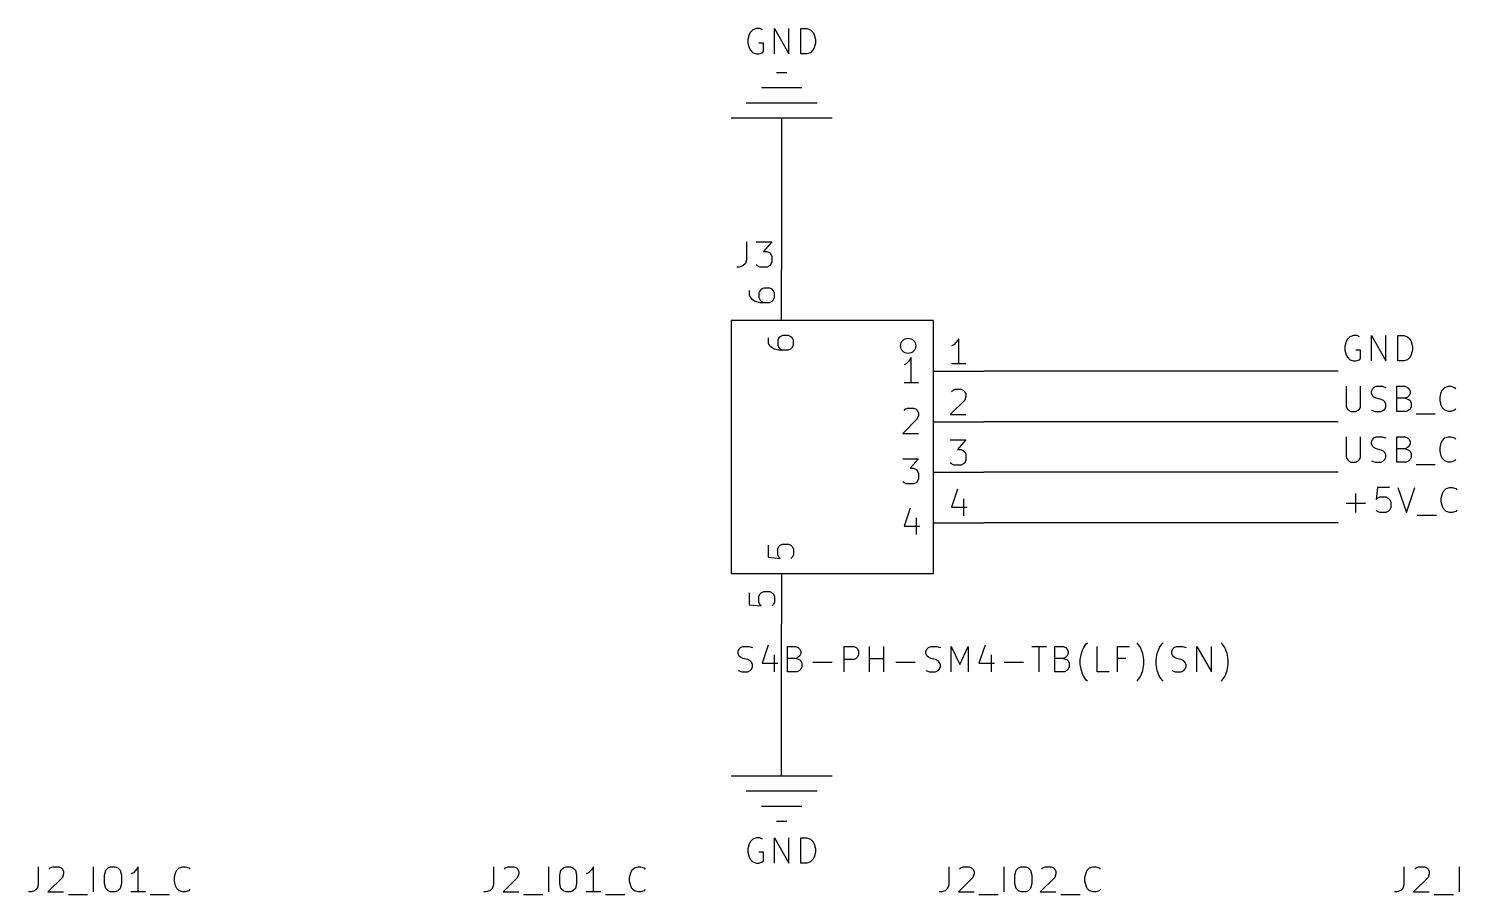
# Model space of a CAD drawing. Header units: millimetres. Extents: x 6 to 261, y -194 to -2.
# Drawn here: x 7.9 to 79.8, y -135.5 to -92 of the extents above; entities that cross this region are included whole.
import ezdxf

# ---------------------------------------------------------------- set-up
doc = ezdxf.new("R2010")
doc.units = ezdxf.units.MM
for name, color, linetype in [('GREENSIXTYFIVE', 129, 'CONTINUOUS'), ('LIGHTGREEN', 92, 'CONTINUOUS'), ('LIGHTRED', 12, 'CONTINUOUS'), ('RED', 14, 'CONTINUOUS'), ('REDSIX', 19, 'CONTINUOUS')]:
    doc.layers.add(name, color=color, linetype=linetype)

msp = doc.modelspace()

# ---------------------------------------------------------------- linework, layer by layer
at = {"layer": 'GREENSIXTYFIVE', "linetype": 'CONTINUOUS'}
for p, q in [((44.087, -92.3215), (44.0266, -92.5634)), ((44.0266, -92.5634), (44.0266, -92.7448)), ((44.1475, -92.2006), (44.087, -92.3215)), ((44.2685, -92.0796), (44.1475, -92.2006)), ((44.4499, -92.0191), (44.2685, -92.0796)), ((44.6313, -92.0191), (44.4499, -92.0191)), ((44.7523, -92.0796), (44.6313, -92.0191)), ((45.357, -93.2891), (45.357, -92.0191)), ((45.357, -92.0191), (46.0827, -93.2891)), ((46.0827, -93.2891), (46.0827, -92.0191)), ((46.6875, -93.2891), (46.6875, -92.0191)), ((46.6875, -92.0191), (46.9899, -92.0191)), ((46.9899, -92.0191), (47.1713, -92.0796)), ((47.1713, -92.0796), (47.2923, -92.2006)), ((47.2923, -92.2006), (47.3528, -92.3215)), ((47.3528, -92.3215), (47.4132, -92.5634)), ((47.4132, -92.5634), (47.4132, -92.7448)), ((44.0266, -92.7448), (44.087, -92.9867)), ((44.087, -92.9867), (44.1475, -93.1077)), ((44.1475, -93.1077), (44.2685, -93.2287)), ((44.2685, -93.2287), (44.4499, -93.2891)), ((44.4499, -93.2891), (44.5708, -93.2891)), ((44.8127, -92.7448), (44.5708, -92.7448)), ((44.5708, -93.2891), (44.7523, -93.2287)), ((44.7523, -93.2287), (44.8127, -93.1682)), ((44.8127, -93.1682), (44.8127, -92.7448)), ((46.9899, -93.2891), (46.6875, -93.2891)), ((47.1713, -93.2287), (46.9899, -93.2891)), ((47.2923, -93.1077), (47.1713, -93.2287)), ((47.3528, -92.9867), (47.2923, -93.1077)), ((47.4132, -92.7448), (47.3528, -92.9867)), ((43.9564, -102.7244), (43.9564, -103.6316)), ((44.4402, -102.7244), (45.2264, -102.7244)), ((45.2264, -102.7244), (44.803, -103.2082)), ((44.803, -103.2082), (44.9845, -103.2082)), ((44.9845, -103.2082), (45.1054, -103.2687)), ((45.1054, -103.2687), (45.1659, -103.3292)), ((45.1659, -103.3292), (45.2264, -103.4501)), ((45.2264, -103.4501), (45.2264, -103.7525)), ((43.5935, -103.9944), (43.4726, -103.9944)), ((43.775, -103.934), (43.5935, -103.9944)), ((43.8959, -103.813), (43.775, -103.934)), ((43.9564, -103.6316), (43.8959, -103.813)), ((44.5007, -103.934), (44.4402, -103.8735)), ((44.6216, -103.9944), (44.5007, -103.934)), ((44.9845, -103.9944), (44.6216, -103.9944)), ((45.1054, -103.934), (44.9845, -103.9944)), ((45.1659, -103.8735), (45.1054, -103.934)), ((45.2264, -103.7525), (45.1659, -103.8735)), ((45.0375, -107.5508), (45.0375, -107.7927)), ((45.5818, -107.5508), (45.5213, -107.6717)), ((45.5213, -107.6717), (45.5213, -107.9136)), ((45.6423, -107.4903), (45.5818, -107.5508)), ((45.7632, -107.4298), (45.6423, -107.4903)), ((46.0656, -107.4298), (45.7632, -107.4298)), ((46.1866, -107.4903), (46.0656, -107.4298)), ((46.2471, -107.5508), (46.1866, -107.4903)), ((46.3075, -107.6717), (46.2471, -107.5508)), ((46.3075, -107.9136), (46.3075, -107.6717)), ((45.0375, -107.7927), (45.098, -107.9136)), ((45.098, -107.9136), (45.1585, -107.9741)), ((45.1585, -107.9741), (45.3399, -108.0951)), ((45.3399, -108.0951), (45.5818, -108.1555)), ((45.5213, -107.9136), (45.5818, -108.0346)), ((45.5818, -108.0346), (45.6423, -108.0951)), ((45.5818, -108.1555), (46.0656, -108.1555)), ((45.6423, -108.0951), (45.7632, -108.1555)), ((46.0656, -108.1555), (46.1866, -108.0951)), ((46.1866, -108.0951), (46.2471, -108.0346)), ((46.2471, -108.0346), (46.3075, -107.9136)), ((51.9853, -108.8399), (51.8644, -108.9004)), ((52.1063, -108.719), (51.9853, -108.8399)), ((52.2272, -108.5375), (52.1063, -108.719)), ((52.2272, -109.8075), (52.2272, -108.5375)), ((52.5901, -109.8075), (51.8644, -109.8075)), ((51.8644, -111.1985), (51.9248, -111.138)), ((51.9248, -111.138), (52.0458, -111.0775)), ((52.0458, -111.0775), (52.3482, -111.0775)), ((52.3482, -111.0775), (52.4691, -111.138)), ((52.4691, -111.138), (52.5296, -111.1985)), ((52.5296, -111.1985), (52.5901, -111.3194)), ((52.5901, -111.3194), (52.5901, -111.4404)), ((52.5296, -111.6218), (51.8039, -112.3475)), ((52.5901, -111.4404), (52.5296, -111.6218)), ((51.8039, -112.3475), (52.5901, -112.3475)), ((51.8039, -113.6175), (52.5901, -113.6175)), ((52.5901, -113.6175), (52.1667, -114.1013)), ((52.1667, -114.1013), (52.3482, -114.1013)), ((52.3482, -114.1013), (52.4691, -114.1618)), ((52.4691, -114.1618), (52.5296, -114.2223)), ((52.5296, -114.2223), (52.5901, -114.3432)), ((51.8644, -114.8271), (51.8039, -114.7666)), ((51.9853, -114.8875), (51.8644, -114.8271)), ((52.3482, -114.8875), (51.9853, -114.8875)), ((52.4691, -114.8271), (52.3482, -114.8875)), ((52.5296, -114.7666), (52.4691, -114.8271)), ((52.5901, -114.6456), (52.5296, -114.7666)), ((52.5901, -114.3432), (52.5901, -114.6456)), ((52.1667, -116.0971), (51.8644, -117.0042)), ((51.8644, -117.0042), (52.6505, -117.0042)), ((52.4691, -116.5809), (52.4691, -117.4275)), ((45.0375, -117.9648), (45.0375, -118.5696)), ((45.5213, -118.1462), (45.5818, -118.0253)), ((45.5213, -118.4486), (45.5213, -118.1462)), ((45.5818, -118.5696), (45.5213, -118.4486)), ((45.5818, -118.0253), (45.6423, -117.9648)), ((45.6423, -117.9648), (45.7632, -117.9043)), ((45.7632, -117.9043), (46.0656, -117.9043)), ((46.0656, -117.9043), (46.1866, -117.9648)), ((46.1866, -117.9648), (46.2471, -118.0253)), ((46.2471, -118.0253), (46.3075, -118.1462)), ((46.3075, -118.4486), (46.2471, -118.5696)), ((46.3075, -118.1462), (46.3075, -118.4486)), ((45.0375, -118.5696), (45.6423, -118.63)), ((45.6423, -118.63), (45.5818, -118.5696)), ((46.2471, -118.5696), (46.1866, -118.63)), ((43.5331, -123.2863), (43.5935, -123.1654)), ((43.5331, -123.4073), (43.5331, -123.2863)), ((43.5935, -123.5282), (43.5331, -123.4073)), ((43.5935, -123.1654), (43.654, -123.1049)), ((43.654, -123.5887), (43.5935, -123.5282)), ((43.654, -123.1049), (43.775, -123.0444)), ((43.775, -123.0444), (44.0773, -123.0444)), ((44.0773, -123.0444), (44.2588, -123.1049)), ((45.0449, -122.984), (44.7426, -123.8911)), ((45.3473, -123.4678), (45.3473, -124.3144)), ((46.0125, -124.3144), (46.0125, -123.0444)), ((46.0125, -123.0444), (46.4359, -123.0444)), ((46.4359, -123.0444), (46.5568, -123.1049)), ((46.5568, -123.1049), (46.6173, -123.1654)), ((46.6173, -123.5282), (46.5568, -123.5887)), ((46.6173, -123.1654), (46.6778, -123.2863)), ((46.6778, -123.4073), (46.6173, -123.5282)), ((46.6778, -123.2863), (46.6778, -123.4073)), ((48.8549, -124.3144), (48.8549, -123.0444)), ((48.8549, -123.0444), (49.3387, -123.0444)), ((49.3387, -123.0444), (49.4597, -123.1049)), ((49.4597, -123.1049), (49.5202, -123.1654)), ((49.5202, -123.1654), (49.5806, -123.2863)), ((49.5806, -123.4678), (49.5202, -123.5887)), ((49.5806, -123.2863), (49.5806, -123.4678)), ((50.1249, -124.3144), (50.1249, -123.0444)), ((50.8506, -124.3144), (50.8506, -123.0444)), ((52.9674, -123.2863), (53.0278, -123.1654)), ((52.9674, -123.4073), (52.9674, -123.2863)), ((53.0278, -123.5282), (52.9674, -123.4073)), ((53.0278, -123.1654), (53.0883, -123.1049)), ((53.0883, -123.5887), (53.0278, -123.5282)), ((53.0883, -123.1049), (53.2093, -123.0444)), ((53.2093, -123.0444), (53.5116, -123.0444)), ((53.5116, -123.0444), (53.6931, -123.1049)), ((54.2373, -124.3144), (54.2373, -123.0444)), ((54.2373, -123.0444), (54.6607, -123.9516)), ((54.6607, -123.9516), (55.084, -123.0444)), ((55.084, -123.0444), (55.084, -124.3144)), ((55.9306, -122.984), (55.6283, -123.8911)), ((56.233, -123.4678), (56.233, -124.3144)), ((58.2892, -123.0444), (59.0149, -123.0444)), ((58.6521, -124.3144), (58.6521, -123.0444)), ((59.4382, -124.3144), (59.4382, -123.0444)), ((59.4382, -123.0444), (59.8616, -123.0444)), ((59.8616, -123.0444), (59.9825, -123.1049)), ((59.9825, -123.1049), (60.043, -123.1654)), ((60.043, -123.5282), (59.9825, -123.5887)), ((60.043, -123.1654), (60.1035, -123.2863)), ((60.1035, -123.4073), (60.043, -123.5282)), ((60.1035, -123.2863), (60.1035, -123.4073)), ((60.7082, -123.7097), (60.7687, -123.4073)), ((60.7687, -123.4073), (60.8292, -123.2259)), ((60.8292, -123.2259), (60.8897, -123.1049)), ((60.8897, -123.1049), (61.0106, -122.9235)), ((61.0106, -122.9235), (61.0711, -122.863)), ((61.5549, -124.3144), (61.5549, -123.0444)), ((62.583, -124.3144), (62.583, -123.0444)), ((62.583, -123.0444), (63.1878, -123.0444)), ((63.6112, -122.9235), (63.5507, -122.863)), ((63.7321, -123.1049), (63.6112, -122.9235)), ((63.7926, -123.2259), (63.7321, -123.1049)), ((63.8531, -123.4073), (63.7926, -123.2259)), ((63.9135, -123.7097), (63.8531, -123.4073)), ((64.5183, -123.7097), (64.5788, -123.4073)), ((64.5788, -123.4073), (64.6393, -123.2259)), ((64.6393, -123.2259), (64.6998, -123.1049)), ((64.6998, -123.1049), (64.8207, -122.9235)), ((64.8207, -122.9235), (64.8812, -122.863)), ((65.3046, -123.2863), (65.365, -123.1654)), ((65.3046, -123.4073), (65.3046, -123.2863)), ((65.365, -123.5282), (65.3046, -123.4073)), ((65.365, -123.1654), (65.4255, -123.1049)), ((65.4255, -123.5887), (65.365, -123.5282)), ((65.4255, -123.1049), (65.5465, -123.0444)), ((65.5465, -123.0444), (65.8488, -123.0444)), ((65.8488, -123.0444), (66.0303, -123.1049)), ((66.5745, -124.3144), (66.5745, -123.0444)), ((66.5745, -123.0444), (67.3002, -124.3144)), ((67.3002, -124.3144), (67.3002, -123.0444)), ((67.8446, -122.9235), (67.7841, -122.863)), ((67.9655, -123.1049), (67.8446, -122.9235)), ((68.026, -123.2259), (67.9655, -123.1049)), ((68.0865, -123.4073), (68.026, -123.2259)), ((68.1469, -123.7097), (68.0865, -123.4073)), ((43.5331, -124.254), (43.7145, -124.3144)), ((43.775, -123.6492), (43.654, -123.5887)), ((44.0169, -123.7097), (43.775, -123.6492)), ((44.1378, -123.7701), (44.0169, -123.7097)), ((44.0169, -124.3144), (44.1378, -124.254)), ((44.1983, -123.8306), (44.1378, -123.7701)), ((44.1378, -124.254), (44.1983, -124.1935)), ((44.2588, -123.9516), (44.1983, -123.8306)), ((44.1983, -124.1935), (44.2588, -124.0725)), ((44.2588, -124.0725), (44.2588, -123.9516)), ((44.7426, -123.8911), (45.5287, -123.8911)), ((46.4359, -123.6492), (46.0125, -123.6492)), ((46.5568, -123.5887), (46.4359, -123.6492)), ((46.4359, -123.6492), (46.6173, -123.7097)), ((46.6173, -124.254), (46.4963, -124.3144)), ((46.6173, -123.7097), (46.6778, -123.7701)), ((46.6778, -124.1935), (46.6173, -124.254)), ((46.6778, -123.7701), (46.7382, -123.8911)), ((46.7382, -124.0725), (46.6778, -124.1935)), ((46.7382, -123.8911), (46.7382, -124.0725)), ((47.2825, -123.8306), (48.2502, -123.8306)), ((49.3387, -123.7097), (48.8549, -123.7097)), ((49.4597, -123.6492), (49.3387, -123.7097)), ((49.5202, -123.5887), (49.4597, -123.6492)), ((50.1249, -123.6492), (50.8506, -123.6492)), ((51.4554, -123.8306), (52.4231, -123.8306)), ((52.9674, -124.254), (53.1488, -124.3144)), ((53.2093, -123.6492), (53.0883, -123.5887)), ((53.4512, -123.7097), (53.2093, -123.6492)), ((53.5721, -123.7701), (53.4512, -123.7097)), ((53.4512, -124.3144), (53.5721, -124.254)), ((53.6326, -123.8306), (53.5721, -123.7701)), ((53.5721, -124.254), (53.6326, -124.1935)), ((53.6931, -123.9516), (53.6326, -123.8306)), ((53.6326, -124.1935), (53.6931, -124.0725)), ((53.6931, -124.0725), (53.6931, -123.9516)), ((55.6283, -123.8911), (56.4144, -123.8911)), ((56.8982, -123.8306), (57.8659, -123.8306)), ((59.8616, -123.6492), (59.4382, -123.6492)), ((59.9825, -123.5887), (59.8616, -123.6492)), ((59.8616, -123.6492), (60.043, -123.7097)), ((60.043, -124.254), (59.922, -124.3144)), ((60.043, -123.7097), (60.1035, -123.7701)), ((60.1035, -124.1935), (60.043, -124.254)), ((60.1035, -123.7701), (60.1639, -123.8911)), ((60.1639, -124.0725), (60.1035, -124.1935)), ((60.1639, -123.8911), (60.1639, -124.0725)), ((60.7082, -123.9516), (60.7082, -123.7097)), ((60.7687, -124.254), (60.7082, -123.9516)), ((60.8292, -124.4354), (60.7687, -124.254)), ((63.0064, -123.6492), (62.583, -123.6492)), ((63.7926, -124.4354), (63.8531, -124.254)), ((63.8531, -124.254), (63.9135, -123.9516)), ((63.9135, -123.9516), (63.9135, -123.7097)), ((64.5183, -123.9516), (64.5183, -123.7097)), ((64.5788, -124.254), (64.5183, -123.9516)), ((64.6393, -124.4354), (64.5788, -124.254)), ((65.3046, -124.254), (65.486, -124.3144)), ((65.5465, -123.6492), (65.4255, -123.5887)), ((65.7884, -123.7097), (65.5465, -123.6492)), ((65.9093, -123.7701), (65.7884, -123.7097)), ((65.7884, -124.3144), (65.9093, -124.254)), ((65.9698, -123.8306), (65.9093, -123.7701)), ((65.9093, -124.254), (65.9698, -124.1935)), ((66.0303, -123.9516), (65.9698, -123.8306)), ((65.9698, -124.1935), (66.0303, -124.0725)), ((66.0303, -124.0725), (66.0303, -123.9516)), ((68.026, -124.4354), (68.0865, -124.254)), ((68.0865, -124.254), (68.1469, -123.9516)), ((68.1469, -123.9516), (68.1469, -123.7097)), ((43.7145, -124.3144), (44.0169, -124.3144)), ((46.4963, -124.3144), (46.0125, -124.3144)), ((53.1488, -124.3144), (53.4512, -124.3144)), ((59.922, -124.3144), (59.4382, -124.3144)), ((60.8897, -124.5563), (60.8292, -124.4354)), ((61.0106, -124.7378), (60.8897, -124.5563)), ((61.0711, -124.7982), (61.0106, -124.7378)), ((62.1597, -124.3144), (61.5549, -124.3144)), ((63.5507, -124.7982), (63.6112, -124.7378)), ((63.6112, -124.7378), (63.7321, -124.5563)), ((63.7321, -124.5563), (63.7926, -124.4354)), ((64.6998, -124.5563), (64.6393, -124.4354)), ((64.8207, -124.7378), (64.6998, -124.5563)), ((64.8812, -124.7982), (64.8207, -124.7378)), ((65.486, -124.3144), (65.7884, -124.3144)), ((67.7841, -124.7982), (67.8446, -124.7378)), ((67.8446, -124.7378), (67.9655, -124.5563)), ((67.9655, -124.5563), (68.026, -124.4354)), ((44.1476, -132.8407), (44.0871, -132.9616)), ((44.2686, -132.7197), (44.1476, -132.8407)), ((44.45, -132.6592), (44.2686, -132.7197)), ((44.6314, -132.6592), (44.45, -132.6592)), ((44.7524, -132.7197), (44.6314, -132.6592)), ((45.3571, -133.9292), (45.3571, -132.6592)), ((45.3571, -132.6592), (46.0828, -133.9292)), ((46.0828, -133.9292), (46.0828, -132.6592)), ((46.6876, -133.9292), (46.6876, -132.6592)), ((46.6876, -132.6592), (46.99, -132.6592)), ((46.99, -132.6592), (47.1714, -132.7197)), ((47.1714, -132.7197), (47.2924, -132.8407)), ((47.2924, -132.8407), (47.3529, -132.9616)), ((44.0871, -132.9616), (44.0267, -133.2035)), ((44.0267, -133.2035), (44.0267, -133.3849)), ((44.0267, -133.3849), (44.0871, -133.6268)), ((44.0871, -133.6268), (44.1476, -133.7478)), ((44.8128, -133.3849), (44.5709, -133.3849)), ((44.8128, -133.8083), (44.8128, -133.3849)), ((47.3529, -133.6268), (47.2924, -133.7478)), ((47.3529, -132.9616), (47.4133, -133.2035)), ((47.4133, -133.3849), (47.3529, -133.6268)), ((47.4133, -133.2035), (47.4133, -133.3849)), ((44.1476, -133.7478), (44.2686, -133.8688)), ((44.2686, -133.8688), (44.45, -133.9292)), ((44.45, -133.9292), (44.5709, -133.9292)), ((44.5709, -133.9292), (44.7524, -133.8688)), ((44.7524, -133.8688), (44.8128, -133.8083)), ((46.99, -133.9292), (46.6876, -133.9292)), ((47.1714, -133.8688), (46.99, -133.9292)), ((47.2924, -133.7478), (47.1714, -133.8688))]:
    msp.add_line(p, q, dxfattribs=at)
at = {"layer": 'LIGHTGREEN', "linetype": 'CONTINUOUS'}
for p, q in [((45.72, -99.06), (45.72, -104.14)), ((73.66, -109.22), (55.88, -109.22)), ((73.66, -111.76), (55.88, -111.76)), ((73.66, -114.3), (55.88, -114.3)), ((73.66, -116.84), (55.88, -116.84)), ((45.72, -127), (45.72, -121.92))]:
    msp.add_line(p, q, dxfattribs=at)
at = {"layer": 'LIGHTRED', "linetype": 'CONTINUOUS'}
for p, q in [((44.0913, -105.168), (44.0913, -105.4099)), ((44.0913, -105.4099), (44.1518, -105.5308)), ((44.1518, -105.5308), (44.2123, -105.5913)), ((44.2123, -105.5913), (44.3937, -105.7123)), ((44.6356, -105.168), (44.5751, -105.2889)), ((44.5751, -105.2889), (44.5751, -105.5308)), ((44.5751, -105.5308), (44.6356, -105.6518)), ((44.6961, -105.1075), (44.6356, -105.168)), ((44.817, -105.047), (44.6961, -105.1075)), ((45.1194, -105.047), (44.817, -105.047)), ((45.2404, -105.1075), (45.1194, -105.047)), ((45.3009, -105.168), (45.2404, -105.1075)), ((45.3613, -105.2889), (45.3009, -105.168)), ((45.3009, -105.6518), (45.3613, -105.5308)), ((45.3613, -105.5308), (45.3613, -105.2889)), ((44.3937, -105.7123), (44.6356, -105.7727)), ((44.6356, -105.6518), (44.6961, -105.7123)), ((44.6356, -105.7727), (45.1194, -105.7727)), ((44.6961, -105.7123), (44.817, -105.7727)), ((45.1194, -105.7727), (45.2404, -105.7123)), ((45.2404, -105.7123), (45.3009, -105.6518)), ((54.61, -107.5913), (54.4891, -107.7728)), ((54.61, -108.8613), (54.61, -107.5913)), ((54.3681, -107.8937), (54.2472, -107.9542)), ((54.4891, -107.7728), (54.3681, -107.8937)), ((54.9729, -108.8613), (54.2472, -108.8613)), ((54.2472, -110.2523), (54.3076, -110.1918)), ((54.3076, -110.1918), (54.4286, -110.1313)), ((54.4286, -110.1313), (54.731, -110.1313)), ((54.731, -110.1313), (54.8519, -110.1918)), ((54.8519, -110.1918), (54.9124, -110.2523)), ((54.9124, -110.2523), (54.9729, -110.3732)), ((54.9729, -110.4942), (54.9124, -110.6756)), ((54.9729, -110.3732), (54.9729, -110.4942)), ((54.9124, -110.6756), (54.1867, -111.4013)), ((54.1867, -111.4013), (54.9729, -111.4013)), ((54.1867, -112.6713), (54.9729, -112.6713)), ((54.9729, -112.6713), (54.5495, -113.1551)), ((54.5495, -113.1551), (54.731, -113.1551)), ((54.731, -113.1551), (54.8519, -113.2156)), ((54.8519, -113.2156), (54.9124, -113.2761)), ((54.9124, -113.2761), (54.9729, -113.397)), ((54.9729, -113.397), (54.9729, -113.6994)), ((54.2472, -113.8809), (54.1867, -113.8204)), ((54.3681, -113.9413), (54.2472, -113.8809)), ((54.731, -113.9413), (54.3681, -113.9413)), ((54.8519, -113.8809), (54.731, -113.9413)), ((54.9124, -113.8204), (54.8519, -113.8809)), ((54.9729, -113.6994), (54.9124, -113.8204)), ((54.5495, -115.1509), (54.2472, -116.058)), ((54.8519, -115.6347), (54.8519, -116.4813)), ((54.2472, -116.058), (55.0333, -116.058)), ((44.0913, -120.3475), (44.0913, -120.9523)), ((44.5751, -120.5289), (44.6356, -120.408)), ((44.5751, -120.8313), (44.5751, -120.5289)), ((44.6356, -120.408), (44.6961, -120.3475)), ((44.6961, -120.3475), (44.817, -120.287)), ((44.817, -120.287), (45.1194, -120.287)), ((45.1194, -120.287), (45.2404, -120.3475)), ((45.2404, -120.3475), (45.3009, -120.408)), ((45.3009, -120.408), (45.3613, -120.5289)), ((45.3613, -120.5289), (45.3613, -120.8313)), ((44.0913, -120.9523), (44.6961, -121.0127)), ((44.6356, -120.9523), (44.5751, -120.8313)), ((44.6961, -121.0127), (44.6356, -120.9523)), ((45.3009, -120.9523), (45.2404, -121.0127)), ((45.3613, -120.8313), (45.3009, -120.9523))]:
    msp.add_line(p, q, dxfattribs=at)
at = {"layer": 'RED', "linetype": 'CONTINUOUS'}
for p, q in [((45.974, -94.234), (45.466, -94.234)), ((46.736, -94.996), (44.704, -94.996)), ((47.498, -95.758), (43.942, -95.758)), ((48.26, -96.52), (43.18, -96.52)), ((45.72, -96.52), (45.72, -99.06)), ((45.72, -106.68), (45.72, -104.14)), ((53.34, -106.68), (43.18, -106.68)), ((43.18, -106.68), (43.18, -119.38)), ((53.34, -119.38), (53.34, -106.68)), ((53.34, -109.22), (55.88, -109.22)), ((53.34, -111.76), (55.88, -111.76)), ((53.34, -114.3), (55.88, -114.3)), ((53.34, -116.84), (55.88, -116.84)), ((43.18, -119.38), (53.34, -119.38)), ((45.72, -119.38), (45.72, -121.92)), ((45.72, -129.54), (45.72, -127)), ((43.18, -129.54), (48.26, -129.54)), ((43.942, -130.302), (47.498, -130.302)), ((44.704, -131.064), (46.736, -131.064)), ((45.466, -131.826), (45.974, -131.826))]:
    msp.add_line(p, q, dxfattribs=at)
at = {"layer": 'RED'}
msp.add_circle((52.07, -107.95), 0.381, dxfattribs=at)
at = {"layer": 'REDSIX', "linetype": 'CONTINUOUS'}
for p, q in [((74.0667, -107.7393), (74.0063, -107.9812)), ((74.1272, -107.6184), (74.0667, -107.7393)), ((74.2482, -107.4974), (74.1272, -107.6184)), ((74.4296, -107.4369), (74.2482, -107.4974)), ((74.611, -107.4369), (74.4296, -107.4369)), ((74.732, -107.4974), (74.611, -107.4369)), ((75.3367, -108.7069), (75.3367, -107.4369)), ((75.3367, -107.4369), (76.0624, -108.7069)), ((76.0624, -108.7069), (76.0624, -107.4369)), ((76.6672, -108.7069), (76.6672, -107.4369)), ((76.6672, -107.4369), (76.9696, -107.4369)), ((76.9696, -107.4369), (77.151, -107.4974)), ((77.151, -107.4974), (77.272, -107.6184)), ((77.272, -107.6184), (77.3325, -107.7393)), ((77.3325, -107.7393), (77.3929, -107.9812)), ((74.0063, -107.9812), (74.0063, -108.1626)), ((74.0063, -108.1626), (74.0667, -108.4045)), ((74.0667, -108.4045), (74.1272, -108.5255)), ((74.7924, -108.1626), (74.5505, -108.1626)), ((74.7924, -108.586), (74.7924, -108.1626)), ((77.3325, -108.4045), (77.272, -108.5255)), ((77.3929, -108.1626), (77.3325, -108.4045)), ((77.3929, -107.9812), (77.3929, -108.1626)), ((74.1272, -108.5255), (74.2482, -108.6465)), ((74.2482, -108.6465), (74.4296, -108.7069)), ((74.4296, -108.7069), (74.5505, -108.7069)), ((74.5505, -108.7069), (74.732, -108.6465)), ((74.732, -108.6465), (74.7924, -108.586)), ((76.9696, -108.7069), (76.6672, -108.7069)), ((77.151, -108.6465), (76.9696, -108.7069)), ((77.272, -108.5255), (77.151, -108.6465)), ((74.0667, -109.9769), (74.0667, -111.005)), ((74.7924, -111.005), (74.7924, -109.9769)), ((75.3368, -110.2188), (75.3972, -110.0979)), ((75.3368, -110.3398), (75.3368, -110.2188)), ((75.3972, -110.4607), (75.3368, -110.3398)), ((75.3972, -110.0979), (75.4577, -110.0374)), ((75.4577, -110.5212), (75.3972, -110.4607)), ((75.4577, -110.0374), (75.5787, -109.9769)), ((75.5787, -110.5817), (75.4577, -110.5212)), ((75.5787, -109.9769), (75.881, -109.9769)), ((75.8206, -110.6422), (75.5787, -110.5817)), ((75.9415, -110.7026), (75.8206, -110.6422)), ((75.881, -109.9769), (76.0625, -110.0374)), ((76.6067, -111.2469), (76.6067, -109.9769)), ((76.6067, -109.9769), (77.0301, -109.9769)), ((77.0301, -110.5817), (76.6067, -110.5817)), ((77.0301, -109.9769), (77.151, -110.0374)), ((77.151, -110.5212), (77.0301, -110.5817)), ((77.0301, -110.5817), (77.2115, -110.6422)), ((77.151, -110.0374), (77.2115, -110.0979)), ((77.2115, -110.4607), (77.151, -110.5212)), ((77.2115, -110.0979), (77.272, -110.2188)), ((77.272, -110.3398), (77.2115, -110.4607)), ((77.2115, -110.6422), (77.272, -110.7026)), ((77.272, -110.2188), (77.272, -110.3398)), ((78.7839, -110.5212), (78.8443, -110.2793)), ((78.7839, -110.7026), (78.7839, -110.5212)), ((78.8443, -110.2793), (78.9048, -110.1584)), ((78.9048, -110.1584), (79.0258, -110.0374)), ((79.0258, -110.0374), (79.2072, -109.9769)), ((79.2072, -109.9769), (79.3281, -109.9769)), ((79.3281, -109.9769), (79.5096, -110.0374)), ((79.5096, -110.0374), (79.57, -110.0979)), ((74.0667, -111.005), (74.1272, -111.126)), ((74.1272, -111.126), (74.1877, -111.1865)), ((74.1877, -111.1865), (74.3086, -111.2469)), ((74.3086, -111.2469), (74.5505, -111.2469)), ((74.5505, -111.2469), (74.6715, -111.1865)), ((74.6715, -111.1865), (74.732, -111.126)), ((74.732, -111.126), (74.7924, -111.005)), ((75.3368, -111.1865), (75.5182, -111.2469)), ((75.5182, -111.2469), (75.8206, -111.2469)), ((75.8206, -111.2469), (75.9415, -111.1865)), ((76.002, -110.7631), (75.9415, -110.7026)), ((75.9415, -111.1865), (76.002, -111.126)), ((76.0625, -110.8841), (76.002, -110.7631)), ((76.002, -111.126), (76.0625, -111.005)), ((76.0625, -111.005), (76.0625, -110.8841)), ((77.0905, -111.2469), (76.6067, -111.2469)), ((77.2115, -111.1865), (77.0905, -111.2469)), ((77.272, -111.126), (77.2115, -111.1865)), ((77.272, -110.7026), (77.3324, -110.8236)), ((77.3324, -111.005), (77.272, -111.126)), ((77.3324, -110.8236), (77.3324, -111.005)), ((78.8443, -110.9445), (78.7839, -110.7026)), ((78.9048, -111.0655), (78.8443, -110.9445)), ((79.0258, -111.1865), (78.9048, -111.0655)), ((79.2072, -111.2469), (79.0258, -111.1865)), ((79.3281, -111.2469), (79.2072, -111.2469)), ((79.5096, -111.1865), (79.3281, -111.2469)), ((79.57, -111.126), (79.5096, -111.1865)), ((77.5744, -111.3679), (78.542, -111.3679)), ((74.0667, -112.5169), (74.0667, -113.545)), ((74.7924, -113.545), (74.7924, -112.5169)), ((75.3368, -112.7588), (75.3972, -112.6379)), ((75.3368, -112.8798), (75.3368, -112.7588)), ((75.3972, -112.6379), (75.4577, -112.5774)), ((75.4577, -112.5774), (75.5787, -112.5169)), ((75.5787, -112.5169), (75.881, -112.5169)), ((75.881, -112.5169), (76.0625, -112.5774)), ((76.6067, -113.7869), (76.6067, -112.5169)), ((76.6067, -112.5169), (77.0301, -112.5169)), ((77.0301, -112.5169), (77.151, -112.5774)), ((77.151, -112.5774), (77.2115, -112.6379)), ((77.2115, -112.6379), (77.272, -112.7588)), ((77.272, -112.7588), (77.272, -112.8798)), ((78.8443, -112.8193), (78.9048, -112.6984)), ((78.9048, -112.6984), (79.0258, -112.5774)), ((79.0258, -112.5774), (79.2072, -112.5169)), ((79.2072, -112.5169), (79.3281, -112.5169)), ((79.3281, -112.5169), (79.5096, -112.5774)), ((79.5096, -112.5774), (79.57, -112.6379)), ((75.3972, -113.0007), (75.3368, -112.8798)), ((75.4577, -113.0612), (75.3972, -113.0007)), ((75.5787, -113.1217), (75.4577, -113.0612)), ((75.8206, -113.1822), (75.5787, -113.1217)), ((75.9415, -113.2426), (75.8206, -113.1822)), ((76.002, -113.3031), (75.9415, -113.2426)), ((76.0625, -113.4241), (76.002, -113.3031)), ((76.0625, -113.545), (76.0625, -113.4241)), ((77.0301, -113.1217), (76.6067, -113.1217)), ((77.151, -113.0612), (77.0301, -113.1217)), ((77.0301, -113.1217), (77.2115, -113.1822)), ((77.2115, -113.0007), (77.151, -113.0612)), ((77.272, -112.8798), (77.2115, -113.0007)), ((77.2115, -113.1822), (77.272, -113.2426)), ((77.272, -113.2426), (77.3324, -113.3636)), ((77.3324, -113.3636), (77.3324, -113.545)), ((78.7839, -113.0612), (78.8443, -112.8193)), ((78.7839, -113.2426), (78.7839, -113.0612)), ((78.8443, -113.4845), (78.7839, -113.2426)), ((78.9048, -113.6055), (78.8443, -113.4845)), ((74.0667, -113.545), (74.1272, -113.666)), ((74.1272, -113.666), (74.1877, -113.7265)), ((74.1877, -113.7265), (74.3086, -113.7869)), ((74.3086, -113.7869), (74.5505, -113.7869)), ((74.5505, -113.7869), (74.6715, -113.7265)), ((74.6715, -113.7265), (74.732, -113.666)), ((74.732, -113.666), (74.7924, -113.545)), ((75.3368, -113.7265), (75.5182, -113.7869)), ((75.5182, -113.7869), (75.8206, -113.7869)), ((75.8206, -113.7869), (75.9415, -113.7265)), ((75.9415, -113.7265), (76.002, -113.666)), ((76.002, -113.666), (76.0625, -113.545)), ((77.0905, -113.7869), (76.6067, -113.7869)), ((77.2115, -113.7265), (77.0905, -113.7869)), ((77.272, -113.666), (77.2115, -113.7265)), ((77.3324, -113.545), (77.272, -113.666)), ((77.5744, -113.9079), (78.542, -113.9079)), ((79.0258, -113.7265), (78.9048, -113.6055)), ((79.2072, -113.7869), (79.0258, -113.7265)), ((79.3281, -113.7869), (79.2072, -113.7869)), ((79.5096, -113.7265), (79.3281, -113.7869)), ((79.57, -113.666), (79.5096, -113.7265)), ((74.5505, -116.3269), (74.5505, -115.3593)), ((75.6391, -115.0569), (75.5787, -115.6617)), ((75.5787, -115.6617), (75.6391, -115.6012)), ((76.2439, -115.0569), (75.6391, -115.0569)), ((75.6391, -115.6012), (75.7601, -115.5407)), ((75.7601, -115.5407), (76.0625, -115.5407)), ((76.0625, -115.5407), (76.1834, -115.6012)), ((76.1834, -115.6012), (76.2439, -115.6617)), ((76.2439, -115.6617), (76.3044, -115.7826)), ((76.6672, -115.0569), (77.0905, -116.3269)), ((77.0905, -116.3269), (77.5139, -115.0569)), ((78.8444, -115.6012), (78.9048, -115.3593)), ((78.8444, -115.7826), (78.8444, -115.6012)), ((78.9048, -115.3593), (78.9653, -115.2384)), ((78.9653, -115.2384), (79.0863, -115.1174)), ((79.0863, -115.1174), (79.2677, -115.0569)), ((79.2677, -115.0569), (79.3886, -115.0569)), ((79.3886, -115.0569), (79.5701, -115.1174)), ((79.5701, -115.1174), (79.6305, -115.1779)), ((74.0667, -115.8431), (75.0344, -115.8431)), ((75.6391, -116.2665), (75.5787, -116.206)), ((75.7601, -116.3269), (75.6391, -116.2665)), ((76.0625, -116.3269), (75.7601, -116.3269)), ((76.1834, -116.2665), (76.0625, -116.3269)), ((76.2439, -116.206), (76.1834, -116.2665)), ((76.3044, -116.085), (76.2439, -116.206)), ((76.3044, -115.7826), (76.3044, -116.085)), ((78.9048, -116.0245), (78.8444, -115.7826)), ((78.9653, -116.1455), (78.9048, -116.0245)), ((79.0863, -116.2665), (78.9653, -116.1455)), ((79.2677, -116.3269), (79.0863, -116.2665)), ((79.3886, -116.3269), (79.2677, -116.3269)), ((79.5701, -116.2665), (79.3886, -116.3269)), ((79.6305, -116.206), (79.5701, -116.2665)), ((77.6349, -116.4479), (78.6025, -116.4479)), ((8.3896, -134.1069), (8.3896, -135.0141)), ((8.9339, -134.2279), (8.9943, -134.1674)), ((8.9943, -134.1674), (9.1153, -134.1069)), ((9.1153, -134.1069), (9.4177, -134.1069)), ((9.4177, -134.1069), (9.5386, -134.1674)), ((9.5386, -134.1674), (9.5991, -134.2279)), ((9.5991, -134.2279), (9.6596, -134.3488)), ((9.6596, -134.3488), (9.6596, -134.4698)), ((11.1714, -135.3769), (11.1714, -134.1069)), ((11.7158, -134.5303), (11.7762, -134.2884)), ((11.7762, -134.2884), (11.8972, -134.1674)), ((11.8972, -134.1674), (12.0181, -134.1069)), ((12.0181, -134.1069), (12.26, -134.1069)), ((12.26, -134.1069), (12.381, -134.1674)), ((12.381, -134.1674), (12.5019, -134.2884)), ((12.5019, -134.2884), (12.5624, -134.5303)), ((13.2882, -134.2884), (13.1672, -134.4093)), ((13.4091, -134.1069), (13.2882, -134.2884)), ((13.4091, -135.3769), (13.4091, -134.1069)), ((15.2838, -134.4093), (15.3443, -134.2884)), ((15.3443, -134.2884), (15.4653, -134.1674)), ((15.4653, -134.1674), (15.6467, -134.1069)), ((15.6467, -134.1069), (15.7676, -134.1069)), ((15.7676, -134.1069), (15.9491, -134.1674)), ((15.9491, -134.1674), (16.0095, -134.2279)), ((31.2496, -134.1069), (31.2496, -135.0141)), ((31.7939, -134.2279), (31.8543, -134.1674)), ((31.8543, -134.1674), (31.9753, -134.1069)), ((31.9753, -134.1069), (32.2777, -134.1069)), ((32.2777, -134.1069), (32.3986, -134.1674)), ((32.3986, -134.1674), (32.4591, -134.2279)), ((32.4591, -134.2279), (32.5196, -134.3488)), ((32.5196, -134.3488), (32.5196, -134.4698)), ((34.0314, -135.3769), (34.0314, -134.1069)), ((34.5758, -134.5303), (34.6362, -134.2884)), ((34.6362, -134.2884), (34.7572, -134.1674)), ((34.7572, -134.1674), (34.8781, -134.1069)), ((34.8781, -134.1069), (35.12, -134.1069)), ((35.12, -134.1069), (35.241, -134.1674)), ((35.241, -134.1674), (35.3619, -134.2884)), ((35.3619, -134.2884), (35.4224, -134.5303)), ((36.1482, -134.2884), (36.0272, -134.4093)), ((36.2691, -134.1069), (36.1482, -134.2884)), ((36.2691, -135.3769), (36.2691, -134.1069)), ((38.1438, -134.4093), (38.2043, -134.2884)), ((38.2043, -134.2884), (38.3253, -134.1674)), ((38.3253, -134.1674), (38.5067, -134.1069)), ((38.5067, -134.1069), (38.6276, -134.1069)), ((38.6276, -134.1069), (38.8091, -134.1674)), ((38.8091, -134.1674), (38.8695, -134.2279)), ((54.1096, -134.1069), (54.1096, -135.0141)), ((54.6539, -134.2279), (54.7143, -134.1674)), ((54.7143, -134.1674), (54.8353, -134.1069)), ((54.8353, -134.1069), (55.1377, -134.1069)), ((55.1377, -134.1069), (55.2586, -134.1674)), ((55.2586, -134.1674), (55.3191, -134.2279)), ((55.3191, -134.2279), (55.3796, -134.3488)), ((55.3796, -134.3488), (55.3796, -134.4698)), ((56.8914, -135.3769), (56.8914, -134.1069)), ((57.4358, -134.5303), (57.4962, -134.2884)), ((57.4962, -134.2884), (57.6172, -134.1674)), ((57.6172, -134.1674), (57.7381, -134.1069)), ((57.7381, -134.1069), (57.98, -134.1069)), ((57.98, -134.1069), (58.101, -134.1674)), ((58.101, -134.1674), (58.2219, -134.2884)), ((58.2219, -134.2884), (58.2824, -134.5303)), ((58.7663, -134.2279), (58.8267, -134.1674)), ((58.8267, -134.1674), (58.9477, -134.1069)), ((58.9477, -134.1069), (59.2501, -134.1069)), ((59.2501, -134.1069), (59.371, -134.1674)), ((59.371, -134.1674), (59.4315, -134.2279)), ((59.4315, -134.2279), (59.492, -134.3488)), ((59.492, -134.3488), (59.492, -134.4698)), ((61.0038, -134.4093), (61.0643, -134.2884)), ((61.0643, -134.2884), (61.1853, -134.1674)), ((61.1853, -134.1674), (61.3667, -134.1069)), ((61.3667, -134.1069), (61.4876, -134.1069)), ((61.4876, -134.1069), (61.6691, -134.1674)), ((61.6691, -134.1674), (61.7295, -134.2279)), ((76.9696, -134.1069), (76.9696, -135.0141)), ((77.5139, -134.2279), (77.5743, -134.1674)), ((77.5743, -134.1674), (77.6953, -134.1069)), ((77.6953, -134.1069), (77.9977, -134.1069)), ((77.9977, -134.1069), (78.1186, -134.1674)), ((78.1186, -134.1674), (78.1791, -134.2279)), ((78.1791, -134.2279), (78.2396, -134.3488)), ((78.2396, -134.3488), (78.2396, -134.4698)), ((79.7514, -135.3769), (79.7514, -134.1069)), ((8.3896, -135.0141), (8.3291, -135.1955)), ((9.5991, -134.6512), (8.8734, -135.3769)), ((9.6596, -134.4698), (9.5991, -134.6512)), ((11.7158, -134.9536), (11.7158, -134.5303)), ((11.7762, -135.1955), (11.7158, -134.9536)), ((12.5624, -134.9536), (12.5019, -135.1955)), ((12.5624, -134.5303), (12.5624, -134.9536)), ((13.1672, -134.4093), (13.0463, -134.4698)), ((15.2234, -134.6512), (15.2838, -134.4093)), ((15.2234, -134.8326), (15.2234, -134.6512)), ((15.2838, -135.0745), (15.2234, -134.8326)), ((31.2496, -135.0141), (31.1891, -135.1955)), ((32.4591, -134.6512), (31.7334, -135.3769)), ((32.5196, -134.4698), (32.4591, -134.6512)), ((34.5758, -134.9536), (34.5758, -134.5303)), ((34.6362, -135.1955), (34.5758, -134.9536)), ((35.4224, -134.9536), (35.3619, -135.1955)), ((35.4224, -134.5303), (35.4224, -134.9536)), ((36.0272, -134.4093), (35.9063, -134.4698)), ((38.0834, -134.6512), (38.1438, -134.4093)), ((38.0834, -134.8326), (38.0834, -134.6512)), ((38.1438, -135.0745), (38.0834, -134.8326)), ((54.1096, -135.0141), (54.0491, -135.1955)), ((55.3191, -134.6512), (54.5934, -135.3769)), ((55.3796, -134.4698), (55.3191, -134.6512)), ((57.4358, -134.9536), (57.4358, -134.5303)), ((57.4962, -135.1955), (57.4358, -134.9536)), ((58.2824, -134.9536), (58.2219, -135.1955)), ((58.2824, -134.5303), (58.2824, -134.9536)), ((59.4315, -134.6512), (58.7058, -135.3769)), ((59.492, -134.4698), (59.4315, -134.6512)), ((60.9434, -134.6512), (61.0038, -134.4093)), ((60.9434, -134.8326), (60.9434, -134.6512)), ((61.0038, -135.0745), (60.9434, -134.8326)), ((76.9696, -135.0141), (76.9091, -135.1955)), ((78.1791, -134.6512), (77.4534, -135.3769)), ((78.2396, -134.4698), (78.1791, -134.6512)), ((8.0267, -135.3769), (7.9058, -135.3769)), ((8.2082, -135.3165), (8.0267, -135.3769)), ((8.3291, -135.1955), (8.2082, -135.3165)), ((8.8734, -135.3769), (9.6596, -135.3769)), ((9.9015, -135.4979), (10.8691, -135.4979)), ((11.8972, -135.3165), (11.7762, -135.1955)), ((12.0181, -135.3769), (11.8972, -135.3165)), ((12.26, -135.3769), (12.0181, -135.3769)), ((12.381, -135.3165), (12.26, -135.3769)), ((12.5019, -135.1955), (12.381, -135.3165)), ((13.772, -135.3769), (13.0463, -135.3769)), ((14.0139, -135.4979), (14.9815, -135.4979)), ((15.3443, -135.1955), (15.2838, -135.0745)), ((15.4653, -135.3165), (15.3443, -135.1955)), ((15.6467, -135.3769), (15.4653, -135.3165)), ((15.7676, -135.3769), (15.6467, -135.3769)), ((15.9491, -135.3165), (15.7676, -135.3769)), ((16.0095, -135.256), (15.9491, -135.3165)), ((30.8867, -135.3769), (30.7658, -135.3769)), ((31.0682, -135.3165), (30.8867, -135.3769)), ((31.1891, -135.1955), (31.0682, -135.3165)), ((31.7334, -135.3769), (32.5196, -135.3769)), ((32.7615, -135.4979), (33.7291, -135.4979)), ((34.7572, -135.3165), (34.6362, -135.1955)), ((34.8781, -135.3769), (34.7572, -135.3165)), ((35.12, -135.3769), (34.8781, -135.3769)), ((35.241, -135.3165), (35.12, -135.3769)), ((35.3619, -135.1955), (35.241, -135.3165)), ((36.632, -135.3769), (35.9063, -135.3769)), ((36.8739, -135.4979), (37.8415, -135.4979)), ((38.2043, -135.1955), (38.1438, -135.0745)), ((38.3253, -135.3165), (38.2043, -135.1955)), ((38.5067, -135.3769), (38.3253, -135.3165)), ((38.6276, -135.3769), (38.5067, -135.3769)), ((38.8091, -135.3165), (38.6276, -135.3769)), ((38.8695, -135.256), (38.8091, -135.3165)), ((53.7467, -135.3769), (53.6258, -135.3769)), ((53.9282, -135.3165), (53.7467, -135.3769)), ((54.0491, -135.1955), (53.9282, -135.3165)), ((54.5934, -135.3769), (55.3796, -135.3769)), ((55.6215, -135.4979), (56.5891, -135.4979)), ((57.6172, -135.3165), (57.4962, -135.1955)), ((57.7381, -135.3769), (57.6172, -135.3165)), ((57.98, -135.3769), (57.7381, -135.3769)), ((58.101, -135.3165), (57.98, -135.3769)), ((58.2219, -135.1955), (58.101, -135.3165)), ((58.7058, -135.3769), (59.492, -135.3769)), ((59.7339, -135.4979), (60.7015, -135.4979)), ((61.0643, -135.1955), (61.0038, -135.0745)), ((61.1853, -135.3165), (61.0643, -135.1955)), ((61.3667, -135.3769), (61.1853, -135.3165)), ((61.4876, -135.3769), (61.3667, -135.3769)), ((61.6691, -135.3165), (61.4876, -135.3769)), ((61.7295, -135.256), (61.6691, -135.3165)), ((76.6067, -135.3769), (76.4858, -135.3769)), ((76.7882, -135.3165), (76.6067, -135.3769)), ((76.9091, -135.1955), (76.7882, -135.3165)), ((77.4534, -135.3769), (78.2396, -135.3769)), ((78.4815, -135.4979), (79.4491, -135.4979))]:
    msp.add_line(p, q, dxfattribs=at)

doc.saveas('drawing.dxf')
